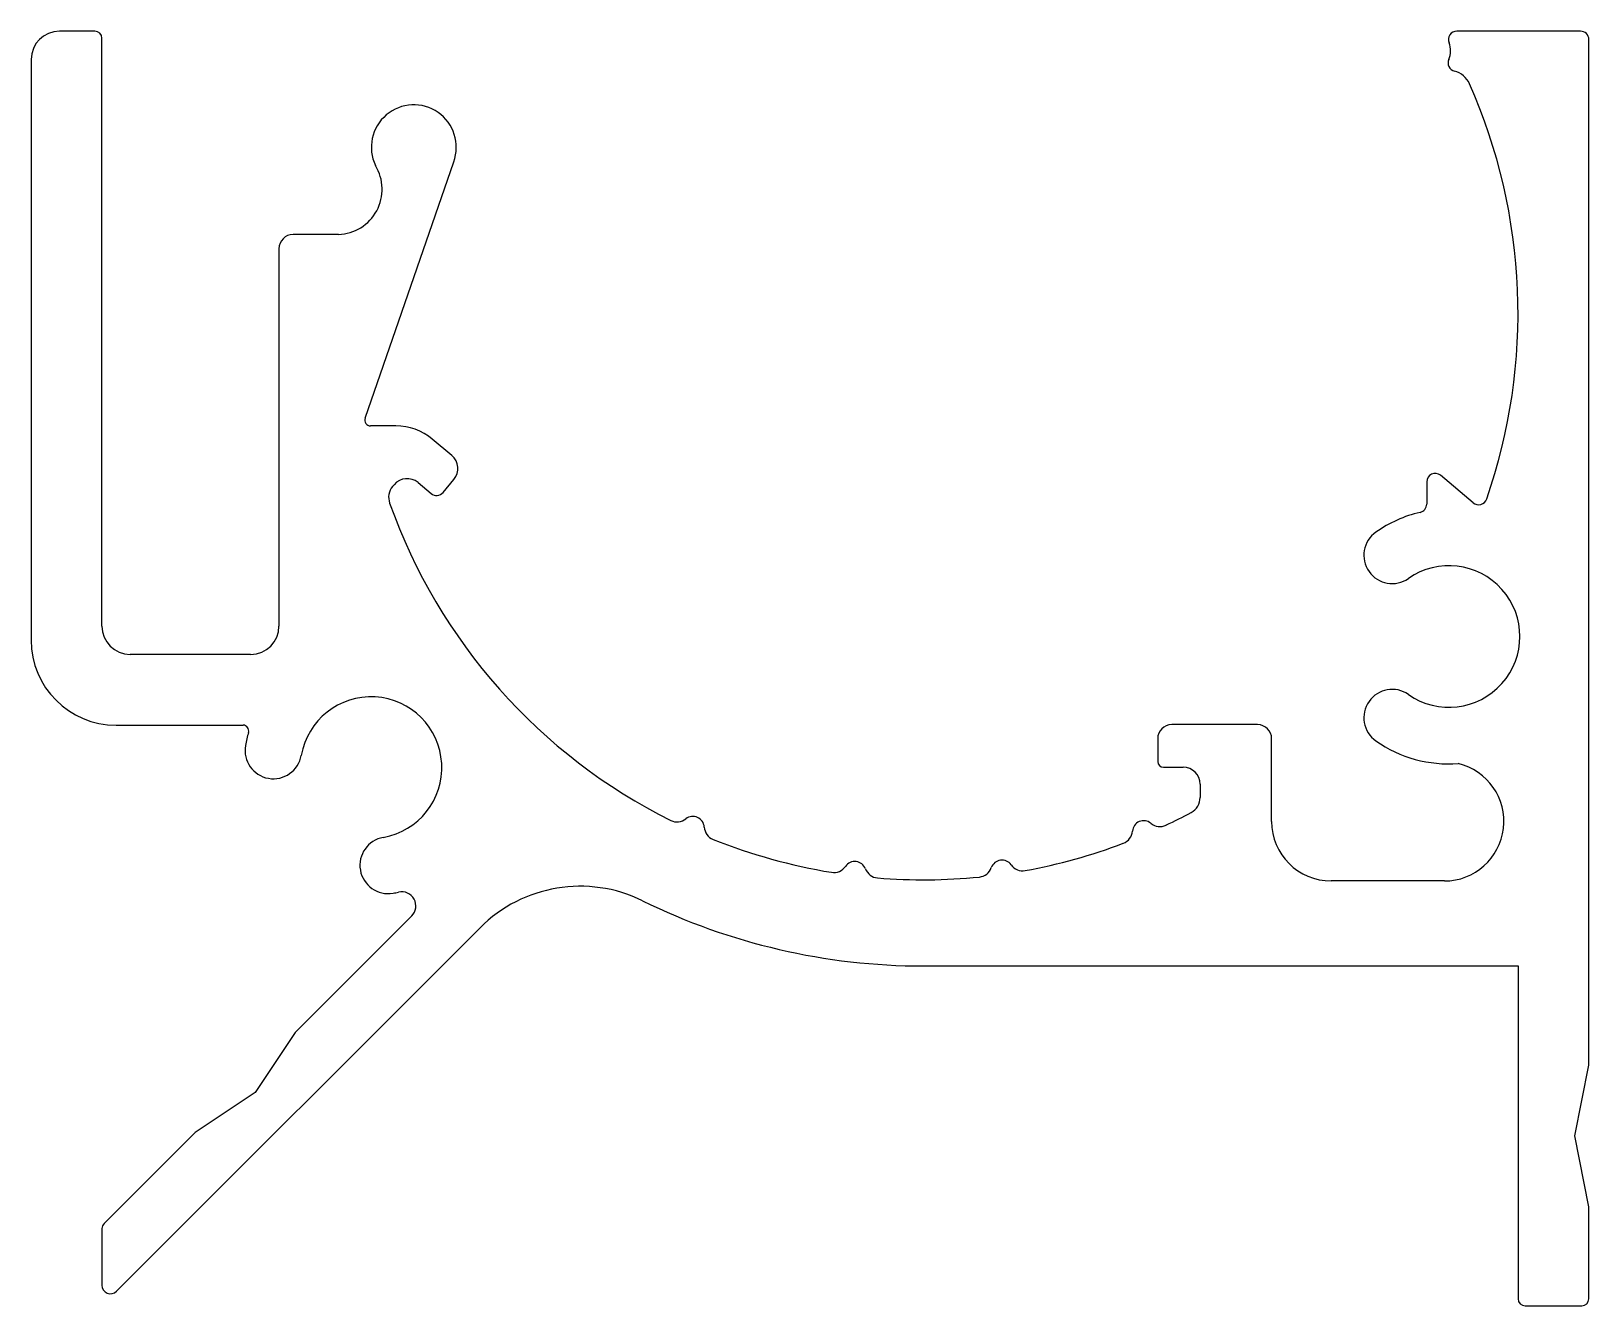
# Model space of a CAD drawing. Extents: x 1754.8 to 1809.8, y 1657.3 to 1702.3.
import ezdxf

# ---------------------------------------------------------------- set-up
doc = ezdxf.new("R2010")
doc.units = 0
doc.layers.add('ANA_ÇIZGI', color=1, linetype='CONTINUOUS')

msp = doc.modelspace()

# ---------------------------------------------------------------- linework, layer by layer
at = {"layer": 'ANA_ÇIZGI', "color": 0}
for p, q in [((1757.034, 1702.349), (1755.784, 1702.349)), ((1809.484, 1702.349), (1805.127, 1702.349)), ((1757.284, 1681.349), (1757.284, 1702.099)), ((1809.784, 1665.849), (1809.784, 1702.049)), ((1754.784, 1701.349), (1754.784, 1680.849)), ((1766.582, 1688.684), (1769.706, 1697.736)), ((1765.635, 1695.17), (1764.034, 1695.17)), ((1763.534, 1694.67), (1763.534, 1681.349)), ((1767.663, 1688.415), (1766.77, 1688.415)), ((1769.638, 1687.369), (1768.949, 1687.948)), ((1767.546, 1686.275), (1767.599, 1686.339)), ((1768.444, 1686.413), (1768.904, 1686.027)), ((1769.327, 1686.064), (1769.712, 1686.524)), ((1804.059, 1686.439), (1804.059, 1685.654)), ((1805.703, 1685.703), (1804.552, 1686.669)), ((1762.534, 1680.349), (1758.284, 1680.349)), ((1757.784, 1677.849), (1762.267, 1677.849)), ((1798.084, 1677.867), (1795.06, 1677.867)), ((1794.56, 1677.367), (1794.56, 1676.567)), ((1798.584, 1674.449), (1798.584, 1677.367)), ((1794.76, 1676.367), (1795.46, 1676.367)), ((1796.06, 1675.767), (1796.06, 1675.298)), ((1804.684, 1672.349), (1800.684, 1672.349)), ((1768.221, 1671.115), (1764.11, 1667.003)), ((1757.796, 1657.862), (1770.633, 1670.698)), ((1786.284, 1669.349), (1807.284, 1669.349)), ((1807.284, 1669.349), (1807.284, 1657.599)), ((1764.11, 1667.003), (1762.695, 1664.882)), ((1809.284, 1663.349), (1809.784, 1665.849)), ((1762.695, 1664.882), (1760.574, 1663.468)), ((1760.574, 1663.468), (1757.357, 1660.251)), ((1809.784, 1660.849), (1809.284, 1663.349)), ((1809.784, 1657.599), (1809.784, 1660.849)), ((1757.284, 1660.074), (1757.284, 1658.074)), ((1807.534, 1657.349), (1809.534, 1657.349))]:
    msp.add_line(p, q, dxfattribs=at)
for centre, radius, start, end in [((1755.784, 1701.349), 1, 90, 180), ((1757.034, 1702.099), 0.25, 0, 90), ((1805.127, 1702.049), 0.3, 90, 200.8892), ((1809.484, 1702.049), 0.3, 0, 90), ((1804.1, 1701.657), 0.8, 337.1251, 20.8892), ((1805.113, 1701.23), 0.3, 157.1251, 255.6176), ((1804.84, 1700.164), 0.8, 23.884, 75.6176), ((1787.284, 1692.39), 20, 340.8646, 23.884), ((1768.296, 1698.249), 1.5, 340, 205.5484), ((1765.578, 1696.768), 1.599, 272.0356, 31.4349), ((1764.034, 1694.67), 0.5, 90, 180), ((1766.77, 1688.615), 0.2, 160, 270), ((1767.663, 1686.415), 2, 50, 90), ((1769.253, 1686.909), 0.6, 320, 50), ((1768.059, 1685.953), 0.6, 50, 140), ((1804.359, 1686.439), 0.3, 50, 180), ((1768.006, 1685.89), 0.6, 140, 199.577), ((1769.097, 1686.257), 0.3, 230, 320), ((1805.896, 1685.933), 0.3, 230, 340.8646), ((1786.284, 1692.39), 20, 199.577, 243.5315), ((1804.849, 1680.98), 4.5, 103.1232, 125), ((1803.759, 1685.654), 0.3, 283.1232, 0), ((1802.841, 1683.847), 1, 125, 305), ((1804.849, 1680.98), 2.5, 235, 125), ((1757.784, 1680.849), 3, 180, 270), ((1758.284, 1681.349), 1, 180, 270), ((1762.534, 1681.349), 1, 270, 0), ((1766.784, 1676.349), 2.5, 280, 170), ((1802.841, 1678.113), 1, 55, 235), ((1762.267, 1677.649), 0.2, 343.9425, 90), ((1766.784, 1676.349), 4.5, 163.9425, 170), ((1795.06, 1677.367), 0.5, 90, 180), ((1798.084, 1677.367), 0.5, 0, 90), ((1763.337, 1676.957), 1, 170, 350), ((1804.849, 1680.98), 4.5, 235, 274.1479), ((1794.76, 1676.567), 0.2, 180, 270), ((1804.684, 1674.449), 2.1, 270, 76.5082), ((1795.46, 1675.767), 0.6, 0, 90), ((1786.284, 1692.39), 20, 295.3716, 298.2293), ((1795.46, 1675.298), 0.6, 298.2293, 0), ((1777.593, 1674.934), 0.5, 243.5315, 308.3222), ((1778.151, 1674.228), 0.4, 3.431, 128.3222), ((1779.049, 1674.282), 0.5, 183.431, 248.2218), ((1794.068, 1674.076), 0.4, 50.5809, 175.4721), ((1794.64, 1674.771), 0.5, 230.5809, 295.3716), ((1800.684, 1674.449), 2.1, 180, 270), ((1767.392, 1672.903), 1, 100, 280), ((1786.284, 1692.39), 20, 248.2218, 260.6813), ((1786.284, 1692.39), 20, 280.3716, 290.6813), ((1793.171, 1674.147), 0.5, 290.6813, 355.4721), ((1783.127, 1673.148), 0.5, 260.6813, 325.4721), ((1783.868, 1672.637), 0.4, 20.5809, 145.4721), ((1784.711, 1672.954), 0.5, 200.5809, 265.3716), ((1788.214, 1672.986), 0.5, 275.6813, 340.4721), ((1789.063, 1672.685), 0.4, 35.5809, 160.4721), ((1789.795, 1673.209), 0.5, 215.5809, 280.3716), ((1774.168, 1667.162), 5, 63.859, 135), ((1786.284, 1692.39), 20, 265.3716, 275.6813), ((1766.784, 1676.349), 4.5, 280, 282.5119), ((1767.867, 1671.468), 0.5, 315, 102.5119), ((1786.284, 1691.849), 22.5, 243.859, 270), ((1757.534, 1660.074), 0.25, 135, 180), ((1757.584, 1658.074), 0.3, 180, 315), ((1807.534, 1657.599), 0.25, 180, 270), ((1809.534, 1657.599), 0.25, 270, 0)]:
    msp.add_arc(centre, radius, start, end, dxfattribs=at)

doc.saveas('drawing.dxf')
